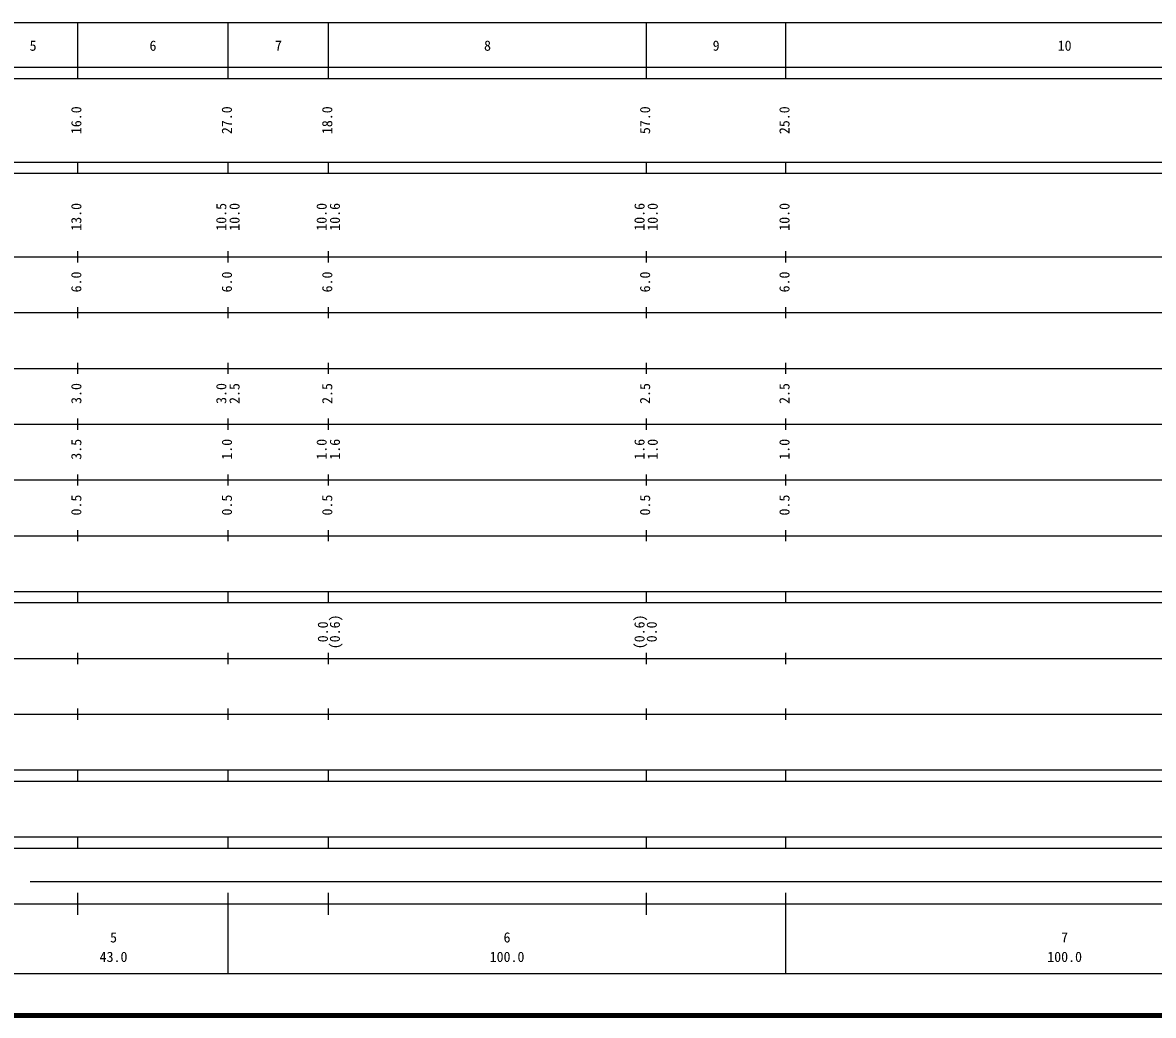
# Model space of a CAD drawing. Units: millimetres on the paper, enlarged 1000 times. Extents: x 40000 to 680000, y 20000 to 380000.
# Drawn here: x 231124 to 433918, y 20000 to 198000 of the extents above; entities that cross this region are included whole.
import ezdxf
from ezdxf.enums import TextEntityAlignment as Align

# ---------------------------------------------------------------- set-up
doc = ezdxf.new("R2010")
doc.units = ezdxf.units.MM
doc.header["$LTSCALE"] = 1000
doc.layers.add('M-TTL', color=2, linetype='Continuous', lineweight=140)
doc.layers.add('M-TTL-BAND', color=7, linetype='Continuous', lineweight=25)
doc.styles.add('ＭＳ ゴシック', font='')
doc.styles.get('ＭＳ ゴシック').set_extended_font_data('MS Gothic')

msp = doc.modelspace()

# ---------------------------------------------------------------- linework, layer by layer
at = {"layer": 'M-TTL'}
msp.add_line((40000, 20000), (680000, 20000), dxfattribs=at)
at = {"layer": 'M-TTL-BAND'}
for p, q in [((68000, 198000), (579000, 198000)), ((241000, 188000), (241000, 198000)), ((268000, 188000), (268000, 198000)), ((286000, 188000), (286000, 198000)), ((343000, 188000), (343000, 198000)), ((368000, 188000), (368000, 198000)), ((40000, 190000), (579000, 190000)), ((40000, 188000), (579000, 188000)), ((40000, 173000), (579000, 173000)), ((241000, 171000), (241000, 173000)), ((268000, 171000), (268000, 173000)), ((286000, 171000), (286000, 173000)), ((343000, 171000), (343000, 173000)), ((368000, 171000), (368000, 173000)), ((40000, 171000), (579000, 171000)), ((241000, 155000), (241000, 157000)), ((268000, 155000), (268000, 157000)), ((286000, 155000), (286000, 157000)), ((343000, 155000), (343000, 157000)), ((368000, 155000), (368000, 157000)), ((40000, 156000), (579000, 156000)), ((241000, 145000), (241000, 147000)), ((268000, 145000), (268000, 147000)), ((286000, 145000), (286000, 147000)), ((343000, 145000), (343000, 147000)), ((368000, 145000), (368000, 147000)), ((46000, 146000), (579000, 146000)), ((52000, 136000), (579000, 136000)), ((241000, 135000), (241000, 137000)), ((268000, 135000), (268000, 137000)), ((286000, 135000), (286000, 137000)), ((343000, 135000), (343000, 137000)), ((368000, 135000), (368000, 137000)), ((46000, 126000), (579000, 126000)), ((241000, 125000), (241000, 127000)), ((268000, 125000), (268000, 127000)), ((286000, 125000), (286000, 127000)), ((343000, 125000), (343000, 127000)), ((368000, 125000), (368000, 127000)), ((52000, 116000), (579000, 116000)), ((241000, 115000), (241000, 117000)), ((268000, 115000), (268000, 117000)), ((286000, 115000), (286000, 117000)), ((343000, 115000), (343000, 117000)), ((368000, 115000), (368000, 117000)), ((46000, 106000), (579000, 106000)), ((241000, 105000), (241000, 107000)), ((268000, 105000), (268000, 107000)), ((286000, 105000), (286000, 107000)), ((343000, 105000), (343000, 107000)), ((368000, 105000), (368000, 107000)), ((40000, 96000), (579000, 96000)), ((241000, 94000), (241000, 96000)), ((268000, 94000), (268000, 96000)), ((286000, 94000), (286000, 96000)), ((343000, 94000), (343000, 96000)), ((368000, 94000), (368000, 96000)), ((40000, 94000), (579000, 94000)), ((49000, 84000), (579000, 84000)), ((241000, 83000), (241000, 85000)), ((268000, 83000), (268000, 85000)), ((286000, 83000), (286000, 85000)), ((343000, 83000), (343000, 85000)), ((368000, 83000), (368000, 85000)), ((40000, 74000), (579000, 74000)), ((241000, 73000), (241000, 75000)), ((268000, 73000), (268000, 75000)), ((286000, 73000), (286000, 75000)), ((343000, 73000), (343000, 75000)), ((368000, 73000), (368000, 75000)), ((40000, 64000), (579000, 64000)), ((241000, 62000), (241000, 64000)), ((268000, 62000), (268000, 64000)), ((286000, 62000), (286000, 64000)), ((343000, 62000), (343000, 64000)), ((368000, 62000), (368000, 64000)), ((40000, 62000), (579000, 62000)), ((40000, 52000), (579000, 52000)), ((241000, 50000), (241000, 52000)), ((268000, 50000), (268000, 52000)), ((286000, 50000), (286000, 52000)), ((343000, 50000), (343000, 52000)), ((368000, 50000), (368000, 52000)), ((40000, 50000), (579000, 50000)), ((232500, 44000), (565000, 44000)), ((241000, 38000), (241000, 42000)), ((268000, 27500), (268000, 42000)), ((286000, 38000), (286000, 42000)), ((343000, 38000), (343000, 42000)), ((368000, 27500), (368000, 42000)), ((40000, 40000), (579000, 40000)), ((68000, 27500), (579000, 27500))]:
    msp.add_line(p, q, dxfattribs=at)

# ---------------------------------------------------------------- texts
at = {"layer": 'M-TTL-BAND', "style": 'ＭＳ ゴシック'}
for s, p in [('5', (233000, 192405)), ('6', (254500, 192405)), ('7', (277000, 192405)), ('8', (314500, 192405)), ('9', (355500, 192405)), ('10', (418000, 192405)), ('5', (247431, 32523)), ('6', (318000, 32523)), ('7', (418000, 32523)), ('43.0', (247431, 29033)), ('100.0', (318000, 29033)), ('100.0', (418000, 29033))]:
    msp.add_text(s, height=1833, dxfattribs=at).set_placement(p, align=Align.BOTTOM_CENTER)
for s, p in [('16.0', (242210, 180500)), ('27.0', (269210, 180500)), ('18.0', (287210, 180500)), ('57.0', (344210, 180500)), ('25.0', (369210, 180500)), ('13.0', (242210, 163174)), ('10.5', (268210, 163174)), ('10.0', (270580, 163174)), ('10.0', (286210, 163174)), ('10.6', (288580, 163174)), ('10.6', (343210, 163174)), ('10.0', (345580, 163174)), ('10.0', (369210, 163174)), ('6.0', (242210, 151500)), ('6.0', (269210, 151500)), ('6.0', (287210, 151500)), ('6.0', (344210, 151500)), ('6.0', (369210, 151500)), ('3.0', (242210, 131500)), ('3.0', (268210, 131500)), ('2.5', (270580, 131500)), ('2.5', (287210, 131500)), ('2.5', (344210, 131500)), ('2.5', (369210, 131500)), ('3.5', (242210, 121500)), ('1.0', (269210, 121500)), ('1.0', (286210, 121500)), ('1.6', (288580, 121500)), ('1.6', (343210, 121500)), ('1.0', (345580, 121500)), ('1.0', (369210, 121500)), ('0.5', (242210, 111500)), ('0.5', (269210, 111500)), ('0.5', (287210, 111500)), ('0.5', (344210, 111500)), ('0.5', (369210, 111500)), ('(0.6)', (288580, 88764)), ('(0.6)', (343210, 88764)), ('0.0', (286425, 88764)), ('0.0', (345408, 88764))]:
    msp.add_text(s, height=1833, rotation=90, dxfattribs=at).set_placement(p, align=Align.BOTTOM_CENTER)

doc.saveas('drawing.dxf')
